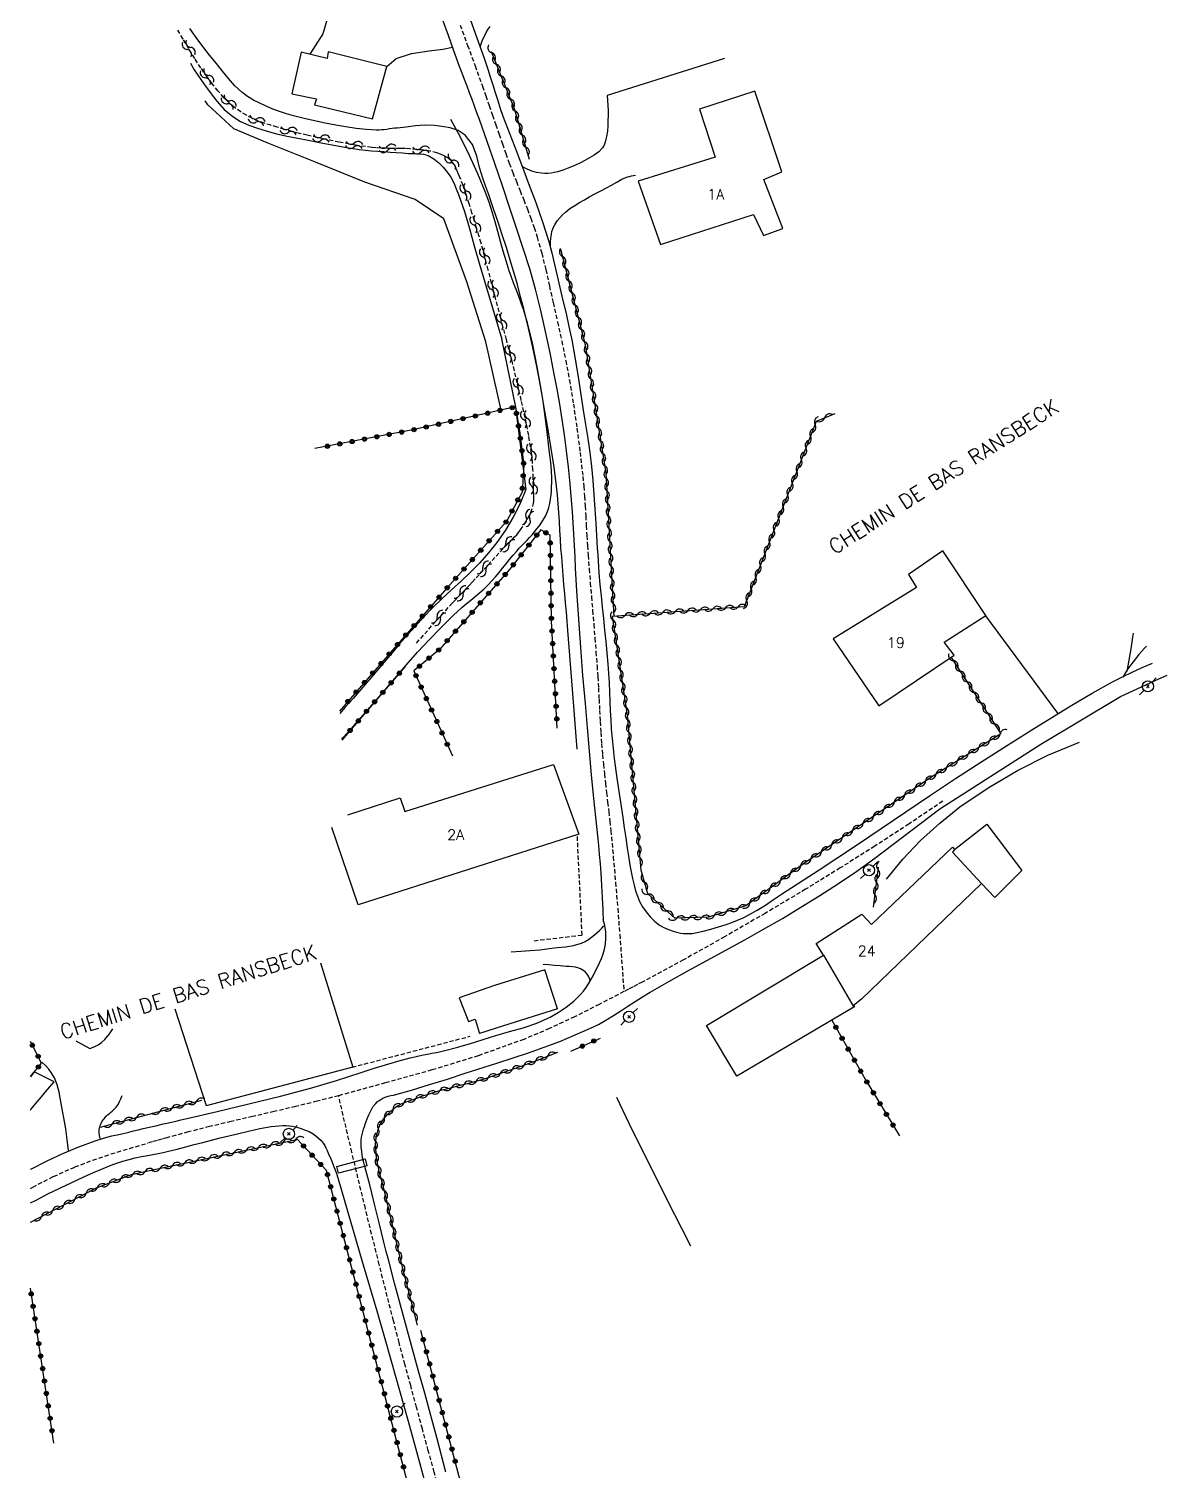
# Model space of a CAD drawing. Header units: millimetres. Extents: x 156000 to 157001, y 155000 to 156000.
# Drawn here: x 155999.8 to 156135.4, y 155183.7 to 155355.5 of the extents above; entities that cross this region are included whole.
import ezdxf
from ezdxf.enums import TextEntityAlignment as Align

# ---------------------------------------------------------------- set-up
doc = ezdxf.new("R2010")
doc.units = ezdxf.units.MM
doc.linetypes.add('DASHED', pattern=[0.75, 0.5, -0.25])
doc.layers.get('0').update_dxf_attribs({"linetype": 'CONTINUOUS'})
for name, color, linetype in [('W0001', 6, 'DASHED'), ('W0008', 7, 'CONTINUOUS'), ('W0017', 7, 'CONTINUOUS'), ('W0101', 7, 'CONTINUOUS'), ('W0104', 1, 'CONTINUOUS'), ('W0112', 1, 'DASHED'), ('W0120', 7, 'CONTINUOUS'), ('W0211', 2, 'CONTINUOUS'), ('W0214', 2, 'CONTINUOUS'), ('W0300', 7, 'CONTINUOUS'), ('W0310', 3, 'CONTINUOUS'), ('W0323', 7, 'CONTINUOUS'), ('W0330', 7, 'CONTINUOUS'), ('W0402', 7, 'CONTINUOUS'), ('W0473', 7, 'CONTINUOUS'), ('W0501', 5, 'DASHED'), ('W0510', 5, 'CONTINUOUS'), ('W0989', 7, 'CONTINUOUS'), ('W0991', 7, 'CONTINUOUS')]:
    doc.layers.add(name, color=color, linetype=linetype)
doc.styles.get("Standard").update_dxf_attribs({"font": 'romans.shx', "width": 0.85})

# ---------------------------------------------------------------- blocks, each defined once
blk = doc.blocks.new('T473')
for p, q in [((-0.166667, 0.166667), (0.166667, -0.166667)), ((-0.166667, -0.166667), (0.166667, 0.166667)), ((0.500001, 0.500001), (1.000002, 1.000002)), ((-1.000002, -1.000002), (-0.500001, -0.500001))]:
    blk.add_line(p, q)
blk.add_ellipse((0, 0), major_axis=(0.471405, 0.471405), ratio=1, start_param=5.4977871438, end_param=11.780972451)
blk = doc.blocks.new('t310o')
at = {"color": 0, "linetype": 'Continuous'}
for centre, start, end in [((-0.5, 0.38), 216.8699, 323.1304), ((0.5, -0.37), 36.8699, 143.1303)]:
    blk.add_arc(centre, 0.625, start, end, dxfattribs=at)
blk = doc.blocks.new('t323o')
at = {"color": 0, "linetype": 'Continuous'}
for radius in [0.25, 0.15]:
    blk.add_circle((0, 0), radius, dxfattribs=at)
blk = doc.blocks.new('t500o')
at = {"color": 0, "linetype": 'Continuous'}
for centre, start, end in [((-0.5, 0.625), 216.8699, 323.1301), ((0.5, -0.125), 36.8699, 143.1301), ((0.5, -0.625), 36.8699, 143.1301), ((-0.5, 0.125), 216.8699, 323.1301)]:
    blk.add_arc(centre, 0.625, start, end, dxfattribs=at)

msp = doc.modelspace()

# ---------------------------------------------------------------- linework, layer by layer
at = {"layer": 'W0001'}
for points in [[(156051.19, 155355.93), (156052.09, 155353.51), (156052.98, 155351.08), (156053.85, 155348.64), (156054.26, 155347.5), (156054.66, 155346.35), (156055.06, 155345.2), (156055.45, 155344.05), (156055.85, 155342.9), (156056.25, 155341.75), (156056.65, 155340.6), (156057.06, 155339.46), (156057.47, 155338.36), (156057.9, 155337.26), (156058.34, 155336.17), (156058.78, 155335.08), (156059.21, 155333.99), (156059.63, 155332.89), (156060.02, 155331.78), (156060.38, 155330.66), (156060.93, 155328.72), (156061.41, 155326.77), (156061.84, 155324.8), (156062.28, 155322.84), (156062.8, 155320.54), (156063.31, 155318.24), (156063.79, 155315.93), (156064.23, 155313.61), (156064.7, 155310.75), (156065.12, 155307.87), (156065.5, 155304.99), (156065.82, 155302.11), (156065.93, 155300.93), (156066.02, 155299.76), (156066.1, 155298.59), (156066.17, 155297.41), (156066.23, 155296.24), (156066.3, 155295.06), (156066.37, 155293.89), (156066.45, 155292.72), (156066.58, 155291.07), (156066.71, 155289.42), (156066.85, 155287.78), (156066.99, 155286.13), (156067.13, 155284.48), (156067.26, 155282.84), (156067.39, 155281.19), (156067.51, 155279.54), (156067.6, 155278.22), (156067.68, 155276.89), (156067.75, 155275.57), (156067.82, 155274.24), (156067.89, 155272.91), (156067.97, 155271.59), (156068.06, 155270.26), (156068.17, 155268.94), (156068.27, 155267.8), (156068.39, 155266.67), (156068.51, 155265.54), (156068.65, 155264.41), (156068.78, 155263.28), (156068.91, 155262.15), (156069.04, 155261.02), (156069.16, 155259.89), (156069.45, 155256.79), (156069.72, 155253.7), (156069.98, 155250.6), (156070.21, 155247.5), (156070.22, 155247.5), (156070.72, 155240.71)], [(156108.71, 155263.4), (156104.67, 155260.69), (156100.6, 155258.04), (156096.49, 155255.45), (156092.35, 155252.91), (156087.54, 155250.04), (156082.7, 155247.24), (156077.82, 155244.5), (156072.89, 155241.85), (156072.34, 155241.57), (156071.8, 155241.28), (156071.26, 155241), (156070.72, 155240.71)], [(156070.72, 155240.71), (156067.78, 155239.19), (156064.83, 155237.7), (156061.83, 155236.3), (156058.78, 155235.02), (156053.35, 155233.06), (156047.83, 155231.37), (156042.27, 155229.82), (156036.72, 155228.3)], [(156036.72, 155228.3), (156034.17, 155227.64), (156031.61, 155227.01), (156029.05, 155226.41), (156026.48, 155225.82), (156023.92, 155225.23), (156021.36, 155224.62), (156018.8, 155223.98), (156016.26, 155223.29), (156015.69, 155223.13), (156015.13, 155222.97), (156014.56, 155222.81), (156014, 155222.65)], [(156051.3, 155171), (156050.68, 155173.47), (156050.06, 155175.93), (156049.43, 155178.4), (156048.79, 155180.86), (156048.11, 155183.44), (156047.41, 155186.02), (156046.71, 155188.59), (156046.01, 155191.16), (156045.31, 155193.74), (156044.61, 155196.31), (156043.93, 155198.89), (156043.26, 155201.48), (156041.56, 155208.17), (156039.91, 155214.87), (156038.3, 155221.58), (156036.72, 155228.3)], [(156000, 155217.26), (156000.28, 155217.41), (156002.77, 155218.68), (156005.31, 155219.81), (156007.45, 155220.63), (156009.62, 155221.36), (156011.8, 155222.02), (156014, 155222.65)]]:
    msp.add_lwpolyline(points, dxfattribs=at)
at = {"layer": 'W0008'}
for points in [[(156052.21, 155357.17), (156053.05, 155354.86), (156053.88, 155352.54), (156054.19, 155351.61), (156054.5, 155350.68), (156054.8, 155349.74), (156055.09, 155348.81), (156055.38, 155347.87), (156055.68, 155346.93), (156055.98, 155346), (156056.3, 155345.07), (156056.57, 155344.35), (156056.84, 155343.63), (156057.12, 155342.91), (156057.4, 155342.19), (156057.68, 155341.48), (156057.96, 155340.76), (156058.24, 155340.04), (156058.51, 155339.32), (156059.36, 155337.04), (156060.21, 155334.76), (156061.03, 155332.46), (156061.76, 155330.14), (156062.14, 155328.77), (156062.46, 155327.4), (156062.77, 155326.02), (156063.08, 155324.64), (156063.45, 155323.09), (156063.82, 155321.53), (156064.17, 155319.98), (156064.5, 155318.42), (156064.88, 155316.32), (156065.23, 155314.22), (156065.56, 155312.11), (156065.88, 155310.01), (156066.14, 155308.33), (156066.4, 155306.66), (156066.64, 155304.98), (156066.85, 155303.3), (156067.01, 155301.62), (156067.14, 155299.93), (156067.25, 155298.24), (156067.36, 155296.56), (156067.41, 155295.81), (156067.46, 155295.07), (156067.5, 155294.32), (156067.54, 155293.57), (156067.59, 155292.83), (156067.63, 155292.08), (156067.68, 155291.33), (156067.74, 155290.59), (156067.86, 155289.23), (156067.99, 155287.88), (156068.13, 155286.52), (156068.27, 155285.17), (156068.42, 155283.81), (156068.56, 155282.46), (156068.69, 155281.1), (156068.8, 155279.75), (156068.88, 155278.64), (156068.94, 155277.53), (156068.99, 155276.42), (156069.03, 155275.31), (156069.08, 155274.2), (156069.14, 155273.09), (156069.21, 155271.98), (156069.31, 155270.87), (156069.57, 155268.51), (156069.89, 155266.16), (156070.24, 155263.82), (156070.58, 155261.47), (156070.75, 155260.25), (156070.93, 155259.03), (156071.11, 155257.81), (156071.31, 155256.6), (156071.44, 155255.79), (156071.57, 155254.99), (156071.72, 155254.19), (156071.92, 155253.4), (156072.11, 155252.74), (156072.33, 155252.08), (156072.59, 155251.44), (156072.92, 155250.83), (156073.35, 155250.21), (156073.83, 155249.64), (156074.36, 155249.11), (156074.95, 155248.65), (156075.47, 155248.34), (156076.01, 155248.1), (156076.57, 155247.9), (156077.14, 155247.75), (156077.49, 155247.68), (156077.83, 155247.64), (156078.18, 155247.62), (156078.53, 155247.62), (156078.71, 155247.63), (156078.89, 155247.65), (156079.06, 155247.68), (156079.24, 155247.71), (156080.16, 155247.92), (156081.08, 155248.15), (156081.99, 155248.42), (156082.88, 155248.71), (156083.58, 155248.96), (156084.26, 155249.23), (156084.94, 155249.52), (156085.6, 155249.85), (156086.61, 155250.41), (156087.58, 155251.03), (156088.54, 155251.68), (156089.5, 155252.31), (156093.96, 155255.23), (156098.41, 155258.17), (156102.83, 155261.14), (156107.24, 155264.14)], [(156068.27, 155249.01), (156068.23, 155250.46), (156068.18, 155251.92), (156068.1, 155253.37), (156068.01, 155254.82), (156067.92, 155255.94), (156067.82, 155257.05), (156067.71, 155258.16), (156067.59, 155259.27), (156067.48, 155260.38), (156067.36, 155261.5), (156067.24, 155262.61), (156067.13, 155263.72), (156066.87, 155266.55), (156066.61, 155269.38), (156066.36, 155272.21), (156066.12, 155275.04), (156065.84, 155278.4), (156065.59, 155281.75), (156065.34, 155285.11), (156065.11, 155288.47), (156065.03, 155289.82), (156064.95, 155291.18), (156064.89, 155292.53), (156064.82, 155293.89), (156064.75, 155295.25), (156064.68, 155296.6), (156064.59, 155297.96), (156064.49, 155299.31), (156064.31, 155301.26), (156064.11, 155303.21), (156063.89, 155305.16), (156063.63, 155307.1), (156063.37, 155308.91), (156063.07, 155310.72), (156062.75, 155312.52), (156062.42, 155314.31), (156061.92, 155316.85), (156061.39, 155319.39), (156060.83, 155321.92), (156060.19, 155324.44), (156059.49, 155326.88), (156058.72, 155329.3), (156057.92, 155331.71), (156057.12, 155334.11), (156056.24, 155336.76), (156055.34, 155339.41), (156054.43, 155342.05), (156053.5, 155344.68), (156053.21, 155345.47), (156052.92, 155346.26), (156052.63, 155347.05), (156052.33, 155347.84), (156052.03, 155348.63), (156051.73, 155349.42), (156051.44, 155350.21), (156051.14, 155351), (156050.47, 155352.84), (156049.8, 155354.69), (156049.15, 155356.53)], [(156107.24, 155264.14), (156110.24, 155266.13), (156113.25, 155268.08), (156116.28, 155270.02), (156119.33, 155271.92), (156121.71, 155273.4), (156124.08, 155274.86), (156126.49, 155276.29), (156128.93, 155277.64), (156130.1, 155278.24), (156131.28, 155278.81), (156132.48, 155279.34), (156133.69, 155279.85)], [(156129.87, 155275.87), (156134.44, 155278)], [(156134.44, 155278), (156135.44, 155278.45)], [(156120.39, 155270.22), (156129.87, 155275.87)], [(156108.35, 155262.48), (156120.39, 155270.22)], [(156100.62, 155256.6), (156108.35, 155262.48)], [(156043.27, 155228.37), (156045.41, 155228.98), (156047.55, 155229.62), (156049.68, 155230.29), (156051.8, 155230.98), (156055.57, 155232.2), (156059.35, 155233.43), (156063.09, 155234.77), (156066.74, 155236.34), (156067.67, 155236.81), (156068.57, 155237.32), (156069.46, 155237.85), (156070.33, 155238.41), (156071.2, 155238.98), (156072.07, 155239.54), (156072.94, 155240.09), (156073.83, 155240.63), (156076.06, 155241.91), (156078.32, 155243.17), (156080.58, 155244.41), (156082.84, 155245.65), (156085.11, 155246.89), (156087.36, 155248.15), (156089.6, 155249.43), (156091.81, 155250.76), (156094.05, 155252.16), (156096.27, 155253.6), (156098.46, 155255.08), (156100.62, 155256.6)], [(156014, 155224.51), (156014.56, 155224.64), (156015.12, 155224.77), (156015.68, 155224.9), (156016.24, 155225.03), (156016.81, 155225.15), (156017.37, 155225.28), (156017.93, 155225.42), (156018.49, 155225.55), (156022.26, 155226.44), (156026.03, 155227.33), (156029.79, 155228.26), (156033.54, 155229.24), (156035.01, 155229.67), (156036.48, 155230.12), (156037.94, 155230.58), (156039.4, 155231.06), (156040.86, 155231.53), (156042.32, 155231.99), (156043.79, 155232.42), (156045.27, 155232.82), (156045.79, 155232.95), (156046.3, 155233.06), (156046.82, 155233.16), (156047.33, 155233.26), (156047.85, 155233.36), (156048.37, 155233.46), (156048.89, 155233.57), (156049.4, 155233.69), (156050.93, 155234.09), (156052.44, 155234.53), (156053.96, 155234.99), (156055.46, 155235.46), (156057.09, 155235.94), (156058.73, 155236.41), (156060.35, 155236.95), (156061.91, 155237.66), (156062.9, 155238.22), (156063.84, 155238.86), (156064.73, 155239.57), (156065.55, 155240.36), (156065.91, 155240.76), (156066.22, 155241.19), (156066.5, 155241.64), (156066.77, 155242.11), (156067.04, 155242.61), (156067.31, 155243.11), (156067.57, 155243.62), (156067.82, 155244.14), (156068.04, 155244.67), (156068.24, 155245.22), (156068.39, 155245.78), (156068.51, 155246.35), (156068.58, 155247.09), (156068.56, 155247.84), (156068.45, 155248.58), (156068.26, 155249.3)], [(156049.5, 155183.43), (156048.41, 155187.57), (156047.7, 155190.2), (156046.99, 155192.83), (156046.26, 155195.46), (156045.54, 155198.08), (156044.81, 155200.71), (156044.09, 155203.34), (156043.39, 155205.97), (156042.7, 155208.6), (156042.41, 155209.73), (156042.12, 155210.86), (156041.84, 155211.99), (156041.56, 155213.13), (156041.29, 155214.26), (156041.01, 155215.39), (156040.73, 155216.53), (156040.45, 155217.66), (156040.34, 155218.1), (156040.21, 155218.55), (156040.09, 155218.99), (156039.96, 155219.43), (156039.84, 155219.88), (156039.73, 155220.33), (156039.63, 155220.78), (156039.55, 155221.23), (156039.48, 155221.68), (156039.43, 155222.14), (156039.41, 155222.59), (156039.43, 155223.05), (156039.47, 155223.37), (156039.53, 155223.69), (156039.6, 155224.01), (156039.69, 155224.32), (156039.79, 155224.62), (156039.89, 155224.93), (156040, 155225.23), (156040.12, 155225.53), (156040.33, 155226.01), (156040.56, 155226.49), (156040.82, 155226.96), (156041.15, 155227.38), (156041.33, 155227.57), (156041.54, 155227.73), (156041.76, 155227.87), (156041.98, 155227.99), (156042.29, 155228.12), (156042.61, 155228.23), (156042.94, 155228.31), (156043.27, 155228.37)], [(156000, 155219.53), (156000.14, 155219.6), (156002, 155220.52), (156003.87, 155221.4), (156005.78, 155222.2), (156007.72, 155222.93), (156008.71, 155223.24), (156009.72, 155223.5), (156010.72, 155223.73), (156011.73, 155223.97), (156012.3, 155224.11), (156012.86, 155224.24), (156013.43, 155224.38), (156014, 155224.51)], [(156014, 155221.19), (156014.61, 155221.3), (156015.23, 155221.42), (156015.84, 155221.55), (156016.45, 155221.69), (156017.48, 155221.94), (156018.51, 155222.2), (156019.53, 155222.47), (156020.55, 155222.74), (156021.57, 155223.01), (156022.6, 155223.28), (156023.63, 155223.53), (156024.66, 155223.76), (156026, 155224.07), (156027.34, 155224.38), (156028.7, 155224.63), (156030.08, 155224.75), (156030.46, 155224.75), (156030.84, 155224.72), (156031.22, 155224.66), (156031.59, 155224.58), (156032.14, 155224.43), (156032.68, 155224.25), (156033.2, 155224.03), (156033.7, 155223.75), (156034.03, 155223.52), (156034.34, 155223.25), (156034.63, 155222.97), (156034.89, 155222.65), (156035.07, 155222.37), (156035.22, 155222.07), (156035.36, 155221.77), (156035.49, 155221.46), (156035.82, 155220.7), (156036.13, 155219.94), (156036.42, 155219.16), (156036.69, 155218.38)], [(156000, 155215.52), (156000.68, 155215.87), (156002.1, 155216.59), (156003.52, 155217.29), (156004.95, 155217.97), (156006.39, 155218.63), (156007.53, 155219.14), (156008.68, 155219.63), (156009.84, 155220.09), (156011.02, 155220.49), (156011.76, 155220.7), (156012.5, 155220.88), (156013.25, 155221.04), (156014, 155221.19)], [(156036.69, 155218.38), (156037.4, 155215.92), (156038.12, 155213.46), (156038.83, 155211), (156039.55, 155208.53), (156040.4, 155205.6), (156041.26, 155202.67), (156042.11, 155199.74), (156042.95, 155196.8), (156043.98, 155193.16), (156045, 155189.52), (156046, 155185.88), (156046.98, 155182.23), (156047.71, 155179.43), (156048.41, 155176.62), (156049.1, 155173.81), (156049.8, 155171)]]:
    msp.add_lwpolyline(points, dxfattribs=at)
at = {"layer": 'W0017'}
for points in [[(156034.87, 155364.84), (156035.67, 155363.77), (156035.75, 155360.08), (156035.61, 155357.48), (156034.84, 155354.89), (156033.3, 155352.45)], [(156053.6, 155353.35), (156053.75, 155353.81), (156053.92, 155354.26), (156054.13, 155354.69), (156054.36, 155355.12), (156054.56, 155355.45), (156054.78, 155355.77)], [(156042.48, 155351), (156043.57, 155351.94), (156045.42, 155352.55), (156047.53, 155352.85), (156049.15, 155353.05), (156050.29, 155353.29)], [(156082.71, 155351.95), (156068.74, 155347.53)], [(156068.74, 155347.53), (156068.78, 155346.94), (156068.81, 155346.35), (156068.82, 155345.75), (156068.82, 155345.16), (156068.81, 155344.54), (156068.8, 155343.91), (156068.76, 155343.28), (156068.66, 155342.65), (156068.58, 155342.31), (156068.49, 155341.96), (156068.36, 155341.62), (156068.17, 155341.31), (156067.71, 155340.82), (156067.18, 155340.43), (156066.62, 155340.09), (156066.06, 155339.77), (156065.55, 155339.5), (156065.03, 155339.25), (156064.49, 155339.03), (156063.95, 155338.82), (156063.57, 155338.68), (156063.19, 155338.55), (156062.8, 155338.44), (156062.4, 155338.35), (156062.03, 155338.29), (156061.66, 155338.25), (156061.28, 155338.23), (156060.9, 155338.26), (156060.31, 155338.36), (156059.73, 155338.52), (156059.17, 155338.74), (156058.63, 155339.01)], [(156062.04, 155329.1), (156061.98, 155329.58), (156061.97, 155330.05), (156062, 155330.53), (156062.07, 155331), (156062.14, 155331.31), (156062.24, 155331.62), (156062.36, 155331.91), (156062.51, 155332.19), (156062.78, 155332.59), (156063.08, 155332.96), (156063.41, 155333.31), (156063.76, 155333.63), (156064.29, 155334.05), (156064.86, 155334.42), (156065.44, 155334.77), (156066.02, 155335.11), (156066.66, 155335.49), (156067.32, 155335.84), (156067.98, 155336.18), (156068.64, 155336.53), (156069.25, 155336.86), (156069.86, 155337.21), (156070.48, 155337.54), (156071.14, 155337.82), (156071.37, 155337.89), (156071.61, 155337.95), (156071.86, 155337.99), (156072.11, 155338.02)], [(156113.79, 155285.52), (156122.39, 155273.9)], [(156057.29, 155245.47), (156058.42, 155245.52), (156059.55, 155245.6), (156060.69, 155245.71), (156061.81, 155245.84), (156062.78, 155245.95), (156063.75, 155246.05), (156064.72, 155246.21), (156065.66, 155246.49), (156066.09, 155246.69), (156066.49, 155246.94), (156066.86, 155247.21), (156067.23, 155247.49), (156067.52, 155247.74), (156067.8, 155247.99), (156068.07, 155248.26), (156068.32, 155248.54)], [(156066.69, 155241.98), (156066.61, 155242.27), (156066.49, 155242.55), (156066.33, 155242.8), (156066.14, 155243.03), (156065.96, 155243.19), (156065.76, 155243.32), (156065.55, 155243.42), (156065.33, 155243.51), (156064.96, 155243.61), (156064.58, 155243.66), (156064.2, 155243.69), (156063.82, 155243.72), (156063.14, 155243.79), (156062.46, 155243.84), (156061.78, 155243.89), (156061.1, 155243.93)], [(156004.53, 155221.78), (156004.39, 155223.08), (156004.21, 155224.37), (156004, 155225.66), (156003.76, 155226.95), (156003.59, 155227.83), (156003.42, 155228.71), (156003.2, 155229.59), (156002.86, 155230.43), (156002.57, 155230.96), (156002.22, 155231.46), (156001.82, 155231.91), (156001.38, 155232.32)], [(156008.31, 155223.21), (156008.23, 155223.56), (156008.2, 155223.91), (156008.21, 155224.26), (156008.28, 155224.61), (156008.32, 155224.76), (156008.38, 155224.9), (156008.45, 155225.04), (156008.52, 155225.17), (156008.61, 155225.3), (156008.69, 155225.43), (156008.79, 155225.55), (156008.88, 155225.67), (156009.03, 155225.85), (156009.2, 155226.01), (156009.38, 155226.16), (156009.56, 155226.3), (156009.74, 155226.45), (156009.92, 155226.6), (156010.08, 155226.77), (156010.23, 155226.95), (156010.45, 155227.27), (156010.63, 155227.6), (156010.79, 155227.95), (156010.92, 155228.32)]]:
    msp.add_lwpolyline(points, dxfattribs=at)
at = {"layer": 'W0101'}
for points in [[(156079.71, 155345.91), (156081.59, 155340.18), (156072.41, 155337.3), (156075.08, 155329.75), (156086.15, 155333.36), (156087.33, 155330.83), (156089.64, 155331.67), (156087.38, 155337.52), (156087.39, 155337.52), (156089.53, 155338.45), (156086.3, 155348.06)], [(156095.65, 155282.78), (156101.1, 155274.78), (156110.08, 155280.8), (156108.86, 155282.37), (156113.83, 155285.54), (156108.71, 155293.26), (156104.61, 155290.42), (156105.57, 155288.88)]]:
    msp.add_lwpolyline(points, close=True, dxfattribs=at)
for points in [[(156037.82, 155261.77), (156044.05, 155263.83), (156044.6, 155262.2), (156062.32, 155267.78), (156065.34, 155259.47)], [(156110.12, 155257.65), (156113.97, 155260.66), (156118.13, 155255.13), (156114.89, 155251.92), (156113.3, 155253.6)], [(156065.34, 155259.47), (156039.05, 155251.04), (156035.93, 155260.28)], [(156094.49, 155245.04), (156094.51, 155245.05), (156093.62, 155246.44), (156099.06, 155249.95), (156100.21, 155248.71), (156109.87, 155257.91), (156110.12, 155257.65)], [(156113.3, 155253.6), (156099.01, 155239.8), (156098.07, 155239.05), (156098.2, 155238.91), (156098.11, 155238.86)], [(156094.49, 155245.04), (156098.11, 155238.86)]]:
    msp.add_lwpolyline(points, dxfattribs=at)
at = {"layer": 'W0104'}
msp.add_lwpolyline([(156042.48, 155351), (156035.5, 155352.72), (156035.35, 155351.94), (156032.27, 155352.7), (156031.16, 155347.73), (156034.1, 155347.14), (156033.87, 155346.4), (156040.78, 155344.76)], close=True, dxfattribs=at)
for points in [[(156110.12, 155257.65), (156109.88, 155257.35), (156113.3, 155253.6)], [(156034.57, 155244.13), (156038.42, 155231.72)], [(156080.55, 155236.67), (156094.49, 155245.04)], [(156062.79, 155238.65), (156061.29, 155243.3), (156055.31, 155241.44), (156051.1, 155239.95)], [(156051.1, 155239.95), (156052.21, 155237.14), (156053, 155237.44), (156053.5, 155235.73)], [(156021, 155227.11), (156017.24, 155238.62)], [(156062.79, 155238.65), (156056.36, 155236.64), (156053.5, 155235.73)], [(156098.11, 155238.86), (156084.18, 155230.64), (156080.55, 155236.67)], [(156038.42, 155231.72), (156020.96, 155227.11)]]:
    msp.add_lwpolyline(points, dxfattribs=at)
at = {"layer": 'W0112'}
for points in [[(156060.01, 155246.78), (156065.74, 155247.45), (156065.16, 155259.42)], [(156038.33, 155231.7), (156052.39, 155235.39)]]:
    msp.add_lwpolyline(points, dxfattribs=at)
at = {"layer": 'W0120'}
for points in [[(156005.43, 155234.86), (156007.09, 155233.94)], [(156002.84, 155229.94), (156000.45, 155231.16)]]:
    msp.add_lwpolyline(points, dxfattribs=at)
at = {"layer": 'W0211'}
msp.add_lwpolyline([(156132.98, 155281.9), (156132.78, 155281.71), (156132.05, 155280.88), (156131.37, 155280.03), (156130.73, 155279.13), (156130.15, 155278.2)], dxfattribs=at)
at = {"layer": 'W0214'}
msp.add_lwpolyline([(156131.4, 155283.44), (156131.32, 155282.95), (156131.11, 155281.58), (156130.88, 155280.22), (156130.64, 155278.86)], dxfattribs=at)
at = {"layer": 'W0300'}
for points in [[(156065.15, 155269.6), (156065.03, 155271.14), (156064.91, 155272.67), (156064.79, 155274.21), (156064.67, 155275.74), (156064.59, 155276.75), (156064.52, 155277.75), (156064.44, 155278.75), (156064.37, 155279.75), (156064.29, 155280.76), (156064.21, 155281.76), (156064.13, 155282.76), (156064.05, 155283.76), (156063.96, 155284.86), (156063.87, 155285.95), (156063.77, 155287.05), (156063.67, 155288.14), (156063.57, 155289.24), (156063.48, 155290.33), (156063.38, 155291.43), (156063.3, 155292.52), (156063.22, 155293.58), (156063.15, 155294.64), (156063.09, 155295.69), (156063.03, 155296.75), (156062.96, 155297.81), (156062.89, 155298.87), (156062.8, 155299.92), (156062.69, 155300.98), (156062.4, 155303.21), (156062.06, 155305.45), (156061.68, 155307.67), (156061.3, 155309.89), (156060.84, 155312.54), (156060.39, 155315.19), (156059.88, 155317.83), (156059.24, 155320.44), (156059.01, 155321.24), (156058.76, 155322.02), (156058.48, 155322.79), (156058.19, 155323.56), (156057.9, 155324.33), (156057.6, 155325.1), (156057.32, 155325.87), (156057.06, 155326.65), (156056.69, 155327.81), (156056.35, 155328.98), (156056.03, 155330.14), (156055.71, 155331.31), (156055.38, 155332.48), (156055.03, 155333.65), (156054.65, 155334.8), (156054.23, 155335.95), (156053.32, 155338.19), (156052.32, 155340.39), (156051.25, 155342.56), (156050.1, 155344.68)], [(156101.99, 155254.1), (156103.95, 155256.48), (156106.07, 155258.72), (156108.34, 155260.8), (156110.75, 155262.72), (156114.1, 155265.02), (156117.6, 155267.08), (156121.24, 155268.89), (156124.99, 155270.44)], [(156078.69, 155210.37), (156077.65, 155212.4), (156075.92, 155215.82), (156074.39, 155218.87), (156072.87, 155221.93), (156071.36, 155225), (156069.87, 155228.07)]]:
    msp.add_lwpolyline(points, dxfattribs=at)
at = {"layer": 'W0310'}
for points in [[(156059.48, 155339.92), (156057.7, 155345.94), (156054.93, 155352.74)], [(156069.55, 155285.41), (156068.59, 155302.54), (156066.14, 155317.8), (156063.2, 155329.18)], [(156069.36, 155285.47), (156085.07, 155286.63), (156093.66, 155308.71), (156095.9, 155309.63)], [(156072.76, 155255.18), (156071.13, 155273.68), (156069.36, 155285.48)], [(156109.7, 155280.55), (156115.63, 155271.45), (156107.27, 155266.23), (156092.11, 155255.93), (156085.25, 155250.94), (156080.75, 155249.58), (156076.79, 155249.47), (156073.55, 155252.36), (156072.76, 155255.19)], [(156100.44, 155250.76), (156101.05, 155255.54)], [(156046.13, 155200.97), (156045.16, 155204.65), (156044.22, 155208.34), (156043.33, 155212.04), (156042.49, 155215.76), (156042.06, 155217.43), (156041.6, 155219.12), (156041.24, 155220.85), (156041.13, 155222.61), (156041.15, 155222.91), (156041.18, 155223.21), (156041.23, 155223.51), (156041.3, 155223.81), (156041.38, 155224.1), (156041.48, 155224.38), (156041.6, 155224.66), (156041.73, 155224.93), (156042.08, 155225.5), (156042.5, 155226.03), (156042.97, 155226.5), (156043.49, 155226.92), (156044.11, 155227.29), (156044.79, 155227.58), (156045.47, 155227.82), (156046.15, 155228.06), (156046.73, 155228.27), (156047.32, 155228.46), (156047.91, 155228.65), (156048.5, 155228.83), (156049.21, 155229.03), (156049.93, 155229.22), (156050.65, 155229.41), (156051.37, 155229.59), (156052.09, 155229.77), (156052.81, 155229.96), (156053.53, 155230.16), (156054.24, 155230.37), (156056.42, 155231.09), (156058.58, 155231.85), (156060.72, 155232.66), (156062.85, 155233.51)], [(156014, 155226.07), (156020.41, 155227.79)], [(156008.3, 155224.54), (156014, 155226.07)], [(156014, 155219.33), (156017.04, 155220), (156031.75, 155223.1)], [(156000, 155213.21), (156007.89, 155217.32), (156012.06, 155218.9), (156014, 155219.33)]]:
    msp.add_lwpolyline(points, dxfattribs=at)
at = {"layer": 'W0323'}
for points in [[(156057.78, 155310.4), (156045.57, 155307.67), (156033.91, 155305.44)], [(156057.78, 155310.4), (156058.31, 155307.26), (156058.8, 155303.42), (156058.58, 155300.26), (156056.71, 155296.76), (156049.65, 155288.83), (156043.14, 155281.4), (156036.84, 155274.16)], [(156062.78, 155272.13), (156062.08, 155284.91), (156061.93, 155295.11), (156060.82, 155295.76), (156057.1, 155291.03), (156048.79, 155281.55), (156045.68, 155278.93), (156050.3, 155268.82)], [(156044.62, 155279.42), (156040.68, 155274.87), (156037.12, 155270.7)], [(156095.49, 155237.31), (156099.45, 155230.28), (156103.55, 155223.51)], [(156064.39, 155233.6), (156067.91, 155235.17)], [(156000, 155230.58), (156001.34, 155232.2), (156000, 155234.76)], [(156047.89, 155171), (156043.67, 155187.03), (156039.41, 155203.47), (156035.27, 155219.38), (156031.79, 155223.14)], [(156002.81, 155186.88), (156000, 155205.36)], [(156052.14, 155178.92), (156046.53, 155200.3)]]:
    msp.add_lwpolyline(points, dxfattribs=at)
at = {"layer": 'W0330'}
msp.add_lwpolyline([(156056.1, 155310.02), (156054.25, 155318.15), (156052.02, 155325.3), (156049.28, 155332.83), (156045.86, 155335.12), (156039.85, 155337.21), (156033.96, 155339.59), (156028.23, 155341.87), (156024.23, 155343.57), (156021.15, 155346.42), (156020.82, 155346.89)], dxfattribs=at)
at = {"layer": 'W0402'}
msp.add_lwpolyline([(156036.5, 155219.88), (156039.87, 155220.76), (156040.09, 155219.93), (156036.71, 155219.05)], close=True, dxfattribs=at)
at = {"layer": 'W0501'}
msp.add_lwpolyline([(156046.01, 155282.25), (156046.98, 155283.36), (156047.95, 155284.46), (156048.94, 155285.56), (156049.93, 155286.65), (156050.26, 155287.01), (156050.6, 155287.37), (156050.94, 155287.73), (156051.28, 155288.09), (156051.63, 155288.45), (156051.97, 155288.81), (156052.31, 155289.16), (156052.65, 155289.53), (156053.12, 155290.04), (156053.6, 155290.55), (156054.07, 155291.07), (156054.54, 155291.58), (156055.01, 155292.1), (156055.48, 155292.62), (156055.96, 155293.13), (156056.43, 155293.65), (156056.68, 155293.9), (156056.93, 155294.16), (156057.19, 155294.41), (156057.44, 155294.66), (156057.7, 155294.91), (156057.94, 155295.18), (156058.17, 155295.45), (156058.39, 155295.74), (156058.84, 155296.4), (156059.26, 155297.09), (156059.61, 155297.82), (156059.87, 155298.59), (156059.93, 155298.88), (156059.97, 155299.18), (156059.98, 155299.48), (156059.98, 155299.78), (156059.97, 155300.08), (156059.95, 155300.37), (156059.94, 155300.67), (156059.93, 155300.96), (156059.91, 155301.95), (156059.88, 155302.93), (156059.81, 155303.92), (156059.71, 155304.9), (156059.38, 155307.01), (156058.96, 155309.11), (156058.49, 155311.19), (156058.01, 155313.27), (156057.39, 155315.86), (156056.72, 155318.43), (156056.04, 155321), (156055.36, 155323.57), (156054.96, 155325.16), (156054.55, 155326.76), (156054.13, 155328.35), (156053.7, 155329.94), (156053.44, 155330.84), (156053.17, 155331.74), (156052.89, 155332.63), (156052.61, 155333.53), (156052.27, 155334.62), (156051.93, 155335.71), (156051.56, 155336.8), (156051.14, 155337.87), (156050.93, 155338.36), (156050.72, 155338.87), (156050.46, 155339.35), (156050.11, 155339.79), (156049.73, 155340.1), (156049.32, 155340.34), (156048.88, 155340.53), (156048.43, 155340.69), (156047.64, 155340.9), (156046.83, 155341.02), (156046.03, 155341.09), (156045.22, 155341.16), (156044.65, 155341.2), (156044.09, 155341.22), (156043.52, 155341.23), (156042.95, 155341.23), (156042.38, 155341.24), (156041.81, 155341.25), (156041.24, 155341.28), (156040.68, 155341.33), (156038.74, 155341.6), (156036.81, 155341.96), (156034.9, 155342.37), (156032.99, 155342.8), (156032.08, 155343.01), (156031.18, 155343.24), (156030.28, 155343.48), (156029.39, 155343.75), (156028.64, 155343.98), (156027.89, 155344.22), (156027.16, 155344.48), (156026.44, 155344.81), (156025.75, 155345.18), (156025.08, 155345.59), (156024.43, 155346.04), (156023.82, 155346.54), (156023.07, 155347.27), (156022.37, 155348.06), (156021.72, 155348.88), (156021.09, 155349.71), (156020.32, 155350.81), (156019.59, 155351.95), (156018.89, 155353.1), (156018.2, 155354.26), (156017.5, 155355.42)], dxfattribs=at)
at = {"layer": 'W0510'}
for points in [[(156044.79, 155279.62), (156046.14, 155281.16), (156047.52, 155282.66), (156048.95, 155284.13), (156050.4, 155285.57), (156050.9, 155286.04), (156051.42, 155286.49), (156051.94, 155286.93), (156052.47, 155287.36), (156052.99, 155287.8), (156053.51, 155288.24), (156054.02, 155288.7), (156054.51, 155289.18), (156054.97, 155289.66), (156055.41, 155290.16), (156055.84, 155290.67), (156056.26, 155291.18), (156056.68, 155291.7), (156057.09, 155292.22), (156057.52, 155292.73), (156057.95, 155293.23), (156058.25, 155293.56), (156058.55, 155293.89), (156058.86, 155294.21), (156059.18, 155294.53), (156059.48, 155294.85), (156059.79, 155295.18), (156060.08, 155295.52), (156060.36, 155295.87), (156060.72, 155296.35), (156061.07, 155296.85), (156061.38, 155297.37), (156061.63, 155297.94), (156061.78, 155298.42), (156061.89, 155298.9), (156061.97, 155299.4), (156062.03, 155299.89), (156062.07, 155300.39), (156062.09, 155300.88), (156062.11, 155301.38), (156062.12, 155301.87), (156062.1, 155302.81), (156062.01, 155303.75), (156061.9, 155304.68), (156061.78, 155305.6), (156061.57, 155307.43), (156061.34, 155309.26), (156061.08, 155311.09), (156060.78, 155312.91), (156060.34, 155315.22), (156059.86, 155317.51), (156059.33, 155319.8), (156058.78, 155322.09), (156058.41, 155323.55), (156058.02, 155325.01), (156057.61, 155326.46), (156057.18, 155327.91), (156056.72, 155329.42), (156056.23, 155330.93), (156055.73, 155332.43), (156055.22, 155333.92), (156054.9, 155334.87), (156054.58, 155335.81), (156054.24, 155336.75), (156053.9, 155337.68), (156053.52, 155338.95), (156053.2, 155340.31), (156052.68, 155341.67), (156051.82, 155342.81), (156050.96, 155343.37), (156050, 155343.69), (156049.03, 155343.84), (156048.09, 155343.94), (156046.98, 155343.99), (156045.88, 155343.9), (156044.78, 155343.76), (156043.7, 155343.65), (156043.39, 155343.62), (156043.09, 155343.58), (156042.78, 155343.54), (156042.47, 155343.49), (156042.17, 155343.45), (156041.86, 155343.42), (156041.55, 155343.4), (156041.24, 155343.4), (156040.02, 155343.46), (156038.8, 155343.61), (156037.6, 155343.8), (156036.39, 155344.01), (156035.13, 155344.24), (156033.87, 155344.5), (156032.61, 155344.79), (156031.37, 155345.12), (156030.53, 155345.36), (156029.7, 155345.62), (156028.88, 155345.91), (156028.08, 155346.25), (156027.33, 155346.6), (156026.59, 155346.99), (156025.88, 155347.41), (156025.21, 155347.91), (156024.37, 155348.69), (156023.61, 155349.55), (156022.9, 155350.45), (156022.19, 155351.34), (156021.36, 155352.35), (156020.55, 155353.38), (156019.76, 155354.43), (156019.01, 155355.5)], [(156019.07, 155351.38), (156019.53, 155350.61), (156020.66, 155348.94), (156021.42, 155347.89), (156022.22, 155346.85), (156023.1, 155345.87), (156024.11, 155345.02), (156025.04, 155344.45), (156026.04, 155344.01), (156027.07, 155343.65), (156028.1, 155343.32), (156029.33, 155342.97), (156030.59, 155342.7), (156031.85, 155342.46), (156033.11, 155342.21), (156034.63, 155341.9), (156036.14, 155341.6), (156037.66, 155341.32), (156039.19, 155341.1), (156039.92, 155341.01), (156040.66, 155340.94), (156041.39, 155340.88), (156042.13, 155340.84), (156042.86, 155340.79), (156043.59, 155340.75), (156044.33, 155340.69), (156045.06, 155340.63), (156045.64, 155340.6), (156046.23, 155340.59), (156046.83, 155340.54), (156047.41, 155340.37), (156048.08, 155340), (156048.67, 155339.52), (156049.2, 155338.98), (156049.67, 155338.41), (156050.09, 155337.78), (156050.44, 155337.11), (156050.73, 155336.42), (156051.01, 155335.73), (156051.72, 155333.72), (156052.33, 155331.67), (156052.89, 155329.61), (156053.47, 155327.56), (156054.15, 155325.29), (156054.82, 155323.03), (156055.49, 155320.76), (156056.16, 155318.5)], [(156056.15, 155318.52), (156057.78, 155310.39)], [(156057.78, 155310.39), (156059.04, 155300.58)], [(156059.04, 155300.58), (156058.36, 155298.9), (156057.54, 155297.28), (156056.6, 155295.73), (156055.57, 155294.24), (156054.6, 155293.01), (156053.56, 155291.84), (156052.45, 155290.73), (156051.31, 155289.65), (156050.17, 155288.6), (156049.02, 155287.55), (156047.9, 155286.47), (156046.82, 155285.34), (156045.87, 155284.29), (156044.92, 155283.23), (156043.99, 155282.15), (156043.07, 155281.07), (156042.15, 155279.98), (156041.24, 155278.9), (156040.32, 155277.82), (156039.39, 155276.74), (156038.45, 155275.67), (156037.52, 155274.6), (156036.87, 155273.86)], [(156037.11, 155270.82), (156037.27, 155271), (156038.26, 155272.09), (156039.92, 155273.97), (156041.57, 155275.86), (156043.2, 155277.76), (156044.83, 155279.67)], [(156007.09, 155233.94), (156007.59, 155234.12), (156008.06, 155234.36), (156008.49, 155234.66), (156008.89, 155235.02), (156009.43, 155235.66), (156009.84, 155236.27)], [(156000.45, 155231.16), (156000, 155230.57)], [(156000, 155226.58), (156000.05, 155226.64), (156000.43, 155227.11), (156000.81, 155227.57), (156001.31, 155228.17), (156001.82, 155228.76), (156002.32, 155229.35), (156002.83, 155229.94)]]:
    msp.add_lwpolyline(points, dxfattribs=at)

# ---------------------------------------------------------------- block references
at = {"layer": 'W0310'}
for p, rotation in [((156054.97, 155352.63), 112.1639352066074), ((156055.54, 155351.24), 112.1639352066074), ((156056.11, 155349.85), 112.1639352066074), ((156056.67, 155348.46), 112.1639352066074), ((156057.24, 155347.08), 112.1639352066074), ((156057.78, 155345.68), 106.4369347818993), ((156058.2, 155344.24), 106.4369347818993), ((156058.63, 155342.8), 106.4369347818993), ((156059.05, 155341.36), 106.4369347818993), ((156063.42, 155328.34), 104.4736434306935), ((156063.8, 155326.89), 104.4736434306935), ((156064.17, 155325.44), 104.4736434306935), ((156064.55, 155323.99), 104.4736434306935), ((156064.92, 155322.53), 104.4736434306935), ((156065.3, 155321.08), 104.4736434306935), ((156065.67, 155319.63), 104.4736434306935), ((156066.05, 155318.18), 104.4736434306935), ((156066.32, 155316.7), 99.09540213366947), ((156066.56, 155315.22), 99.09540213366947), ((156066.79, 155313.74), 99.09540213366947), ((156067.03, 155312.26), 99.09540213366947), ((156067.27, 155310.78), 99.09540213366947), ((156067.5, 155309.3), 99.09540213366947), ((156067.74, 155307.82), 99.09540213366947), ((156093.5, 155308.29), 68.74749057461632), ((156094.63, 155309.11), 22.42116547516626), ((156067.98, 155306.34), 99.09540213366947), ((156092.95, 155306.89), 68.74749057461632), ((156068.22, 155304.85), 99.09540213366947), ((156092.41, 155305.5), 68.74749057461632), ((156068.45, 155303.37), 99.09540213366947), ((156091.32, 155302.7), 68.74749057461632), ((156091.86, 155304.1), 68.74749057461632), ((156068.62, 155301.88), 93.22114125775555), ((156090.78, 155301.3), 68.74749057461632), ((156068.71, 155300.39), 93.22114125775555), ((156090.23, 155299.9), 68.74749057461632), ((156068.79, 155298.89), 93.22114125775555), ((156068.88, 155297.39), 93.22114125775555), ((156089.69, 155298.51), 68.74749057461632), ((156068.96, 155295.89), 93.22114125775555), ((156088.6, 155295.71), 68.74749057461632), ((156089.15, 155297.11), 68.74749057461632), ((156069.04, 155294.4), 93.22114125775555), ((156088.06, 155294.31), 68.74749057461632), ((156069.13, 155292.9), 93.22114125775555), ((156087.51, 155292.91), 68.74749057461632), ((156069.21, 155291.4), 93.22114125775555), ((156086.97, 155291.52), 68.74749057461632), ((156069.3, 155289.9), 93.22114125775555), ((156086.43, 155290.12), 68.74749057461632), ((156069.38, 155288.41), 93.22114125775555), ((156085.34, 155287.32), 68.74749057461632), ((156085.88, 155288.72), 68.74749057461632), ((156069.47, 155286.91), 93.22114125775555), ((156076.84, 155286.02), 4.232500150985446), ((156078.33, 155286.13), 4.232500150985446), ((156079.83, 155286.24), 4.232500150985446), ((156081.32, 155286.35), 4.232500150985446), ((156082.82, 155286.46), 4.232500150985446), ((156084.32, 155286.58), 4.232500150985446), ((156069.43, 155284.98), 98.55333029618062), ((156070.85, 155285.58), 4.232500150985446), ((156072.35, 155285.69), 4.232500150985446), ((156073.84, 155285.8), 4.232500150985446), ((156075.34, 155285.91), 4.232500150985446), ((156069.65, 155283.49), 98.55333029618062), ((156069.88, 155282.01), 98.55333029618062), ((156070.1, 155280.53), 98.55333029618062), ((156070.32, 155279.04), 98.55333029618062), ((156109.96, 155280.15), 303.1019289603111), ((156110.78, 155278.9), 303.1019289603111), ((156070.55, 155277.56), 98.55333029618062), ((156111.6, 155277.64), 303.1019289603111), ((156070.77, 155276.08), 98.55333029618062), ((156112.42, 155276.38), 303.1019289603111), ((156113.23, 155275.13), 303.1019289603111), ((156070.99, 155274.59), 98.55333029618062), ((156114.05, 155273.87), 303.1019289603111), ((156071.18, 155273.11), 95.04199935577718), ((156071.31, 155271.61), 95.04199935577718), ((156114.87, 155272.61), 303.1019289603111), ((156071.44, 155270.12), 95.04199935577718), ((156114.26, 155270.6), 212.0047669321957), ((156115.53, 155271.39), 212.0047669321957), ((156071.58, 155268.62), 95.04199935577718), ((156111.72, 155269.01), 212.0047669321957), ((156112.99, 155269.8), 212.0047669321957), ((156071.71, 155267.13), 95.04199935577718), ((156109.17, 155267.42), 212.0047669321957), ((156110.45, 155268.21), 212.0047669321957), ((156071.84, 155265.64), 95.04199935577718), ((156105.4, 155264.96), 214.1755839678032), ((156106.65, 155265.8), 214.1755839678032), ((156107.9, 155266.62), 212.0047669321957), ((156071.97, 155264.14), 95.04199935577718), ((156102.92, 155263.28), 214.1755839678032), ((156104.16, 155264.12), 214.1755839678032), ((156072.1, 155262.65), 95.04199935577718), ((156100.44, 155261.59), 214.1755839678032), ((156101.68, 155262.43), 214.1755839678032), ((156072.23, 155261.15), 95.04199935577718), ((156072.37, 155259.66), 95.04199935577718), ((156097.96, 155259.91), 214.1755839678032), ((156099.2, 155260.75), 214.1755839678032), ((156072.5, 155258.16), 95.04199935577718), ((156095.48, 155258.22), 214.1755839678032), ((156096.72, 155259.06), 214.1755839678032), ((156072.63, 155256.67), 95.04199935577718), ((156092.99, 155256.54), 214.1755839678032), ((156094.24, 155257.38), 214.1755839678032), ((156090.55, 155254.8), 216.0799870305627), ((156091.76, 155255.68), 216.0799870305627), ((156101.01, 155255.22), 82.77169495108217), ((156073.16, 155253.75), 105.4991178379114), ((156088.13, 155253.03), 216.0799870305627), ((156089.34, 155253.91), 216.0799870305627), ((156100.82, 155253.73), 82.77169495108217), ((156073.59, 155252.32), 138.3905801228035), ((156074.71, 155251.32), 138.3905801228035), ((156085.7, 155251.26), 216.0799870305627), ((156086.91, 155252.15), 216.0799870305627), ((156100.63, 155252.25), 82.77169495108217), ((156075.83, 155250.33), 138.3905801228035), ((156081.48, 155249.8), 196.7798634716603), ((156082.91, 155250.23), 196.7798634716603), ((156084.35, 155250.66), 196.7798634716603), ((156077.01, 155249.48), 181.5481576988187), ((156078.51, 155249.52), 181.5481576988187), ((156080.01, 155249.56), 181.5481576988187), ((156061.62, 155233.02), 21.89389384429438), ((156055.99, 155230.95), 18.1791434908073), ((156057.41, 155231.44), 19.41739464384051), ((156058.82, 155231.94), 20.65564476079693), ((156060.22, 155232.47), 20.65564476079693), ((156050.22, 155229.3), 14.33294192824049), ((156051.68, 155229.66), 14.1485931838954), ((156053.13, 155230.05), 15.59550453440085), ((156054.56, 155230.48), 18.1791434908073), ((156019.8, 155227.63), 15.01060902528346), ((156044.51, 155227.46), 22.97251582153632), ((156045.92, 155227.98), 19.51979483119753), ((156047.34, 155228.47), 17.40644419031232), ((156048.78, 155228.9), 16.01692954803949), ((156012.64, 155225.71), 15.01060902540092), ((156015.45, 155226.46), 15.01060902528346), ((156016.9, 155226.85), 15.01060902528346), ((156018.35, 155227.24), 15.01060902528346), ((156042.19, 155225.64), 51.55725658134203), ((156043.23, 155226.71), 38.83092846159654), ((156009.75, 155224.93), 15.01060902540092), ((156011.19, 155225.32), 15.01060902540092), ((156041.46, 155224.33), 70.74035571250442), ((156028.67, 155222.45), 11.87668071751118), ((156030.14, 155222.76), 11.87668071751118), ((156031.61, 155223.07), 11.87668071751118), ((156041.15, 155222.87), 86.86186863644602), ((156019.86, 155220.6), 11.87668071751118), ((156021.33, 155220.91), 11.87668071751118), ((156022.8, 155221.22), 11.87668071751118), ((156024.27, 155221.52), 11.87668071751118), ((156025.74, 155221.83), 11.87668071751118), ((156027.2, 155222.14), 11.87668071751118), ((156041.21, 155221.37), 93.48256865777947), ((156012.2, 155218.93), 12.48617239677124), ((156013.67, 155219.26), 12.48617239677124), ((156015.46, 155219.65), 12.48617239647335), ((156016.93, 155219.98), 12.48617239647335), ((156018.4, 155220.29), 11.87668071751118), ((156041.44, 155219.89), 101.7584029710264), ((156041.79, 155218.43), 105.3654364140097), ((156007.99, 155217.36), 20.76065064187106), ((156009.39, 155217.89), 20.76065064187106), ((156010.79, 155218.42), 20.76065064187106), ((156042.18, 155216.98), 104.1636346250534), ((156003.99, 155215.29), 27.50082468051057), ((156005.32, 155215.98), 27.50082468051057), ((156006.65, 155216.68), 27.50082468051057), ((156042.54, 155215.53), 102.8468924042398), ((156001.33, 155213.9), 27.50082468051057), ((156002.66, 155214.6), 27.50082468051057), ((156042.87, 155214.07), 102.8468924042398), ((156043.21, 155212.6), 102.8468924042398), ((156043.55, 155211.14), 103.5157059799564), ((156043.9, 155209.69), 103.5157059799564), ((156044.25, 155208.23), 104.1845249340897), ((156044.62, 155206.77), 104.1845249340897), ((156044.99, 155205.32), 104.1845249340897), ((156045.36, 155203.87), 104.8533492652495), ((156045.75, 155202.42), 104.8533492652495)]:
    msp.add_blockref('t310o', p, dxfattribs=dict(at, rotation=rotation))
at = {"layer": 'W0323'}
for p, rotation in [((156057.41, 155310.32), 192.6182546470837), ((156050.09, 155308.68), 192.6182546470837), ((156051.55, 155309.01), 192.6182546470837), ((156053.02, 155309.33), 192.6182546470837), ((156054.48, 155309.66), 192.6182546470837), ((156055.95, 155309.99), 192.6182546470837), ((156057.91, 155309.63), 279.6041139075775), ((156041.28, 155306.85), 190.8181133322029), ((156042.75, 155307.13), 190.8181133322029), ((156044.23, 155307.41), 190.8181133322029), ((156045.7, 155307.7), 192.6182546470837), ((156047.16, 155308.02), 192.6182546470837), ((156048.63, 155308.35), 192.6182546470837), ((156058.16, 155308.15), 279.6041139075775), ((156058.38, 155306.67), 277.3452777511023), ((156035.39, 155305.72), 190.8181133322029), ((156036.86, 155306), 190.8181133322029), ((156038.33, 155306.28), 190.8181133322029), ((156039.81, 155306.57), 190.8181133322029), ((156058.58, 155305.18), 277.3452777511023), ((156058.77, 155303.7), 277.3452777511023), ((156058.72, 155302.2), 265.8446316462313), ((156058.61, 155300.71), 265.8446316462313), ((156058.08, 155299.33), 242.0531950228156), ((156056.66, 155296.69), 228.2790854515262), ((156057.38, 155298), 242.0531950228156), ((156055.66, 155295.57), 228.2790854515262), ((156060.33, 155295.13), 231.7695714700023), ((156061.42, 155295.41), 149.6567511166908), ((156053.66, 155293.33), 228.2790854515262), ((156054.66, 155294.45), 228.2790854515262), ((156059.4, 155293.95), 231.7695714700023), ((156061.94, 155294.2), 90.8369082337776), ((156052.66, 155292.21), 228.2790854515262), ((156057.54, 155291.59), 231.7695714700023), ((156058.47, 155292.77), 231.7695714700023), ((156061.97, 155292.7), 90.8369082337776), ((156050.67, 155289.97), 228.2790854515262), ((156051.67, 155291.09), 228.2790854515262), ((156056.58, 155290.44), 228.748625749162), ((156061.99, 155291.2), 90.8369082337776), ((156062.01, 155289.7), 90.8369082337776), ((156048.68, 155287.73), 228.7840659059273), ((156049.67, 155288.85), 228.2790854515262), ((156054.6, 155288.18), 228.748625749162), ((156055.59, 155289.31), 228.748625749162), ((156062.03, 155288.2), 90.8369082337776), ((156047.69, 155286.6), 228.7840659059273), ((156053.61, 155287.06), 228.748625749162), ((156062.05, 155286.7), 90.8369082337776), ((156045.72, 155284.34), 228.7840659059273), ((156046.7, 155285.47), 228.7840659059273), ((156051.64, 155284.8), 228.748625749162), ((156052.63, 155285.93), 228.748625749162), ((156062.08, 155285.2), 90.8369082337776), ((156044.73, 155283.21), 228.7840659059273), ((156049.66, 155282.55), 228.748625749162), ((156050.65, 155283.67), 228.748625749162), ((156062.15, 155283.7), 93.12643817714392), ((156042.75, 155280.95), 228.980636622349), ((156043.74, 155282.08), 228.7840659059273), ((156048.65, 155281.44), 220.1825827756428), ((156062.23, 155282.2), 93.12643817714392), ((156041.77, 155279.82), 228.980636622349), ((156046.36, 155279.5), 220.1825827756428), ((156047.5, 155280.47), 220.1825827756428), ((156062.31, 155280.71), 93.12643817714392), ((156062.39, 155279.21), 93.12643817714392), ((156039.8, 155277.56), 228.980636622349), ((156040.78, 155278.69), 228.980636622349), ((156042.98, 155277.53), 229.1129303745372), ((156043.96, 155278.66), 229.1129303745372), ((156045.94, 155278.37), 294.5198895183796), ((156062.47, 155277.71), 93.12643817714392), ((156038.81, 155276.43), 228.980636622349), ((156042, 155276.39), 229.1129303745372), ((156046.56, 155277.01), 294.5198895183796), ((156062.56, 155276.21), 93.12643817714392), ((156037.83, 155275.3), 228.980636622349), ((156040.04, 155274.12), 229.5015741962553), ((156041.02, 155275.26), 229.1129303745372), ((156047.18, 155275.64), 294.5198895183796), ((156047.8, 155274.28), 294.5198895183796), ((156062.64, 155274.71), 93.12643817714392), ((156039.07, 155272.98), 229.5015741962553), ((156048.43, 155272.91), 294.5198895183796), ((156062.72, 155273.22), 93.12643817714392), ((156038.09, 155271.84), 229.5015741962553), ((156049.05, 155271.55), 294.5198895183796), ((156049.67, 155270.18), 294.5198895183796), ((156095.97, 155236.46), 299.3589145515496), ((156067.13, 155234.82), 24.15863429065879), ((156096.71, 155235.15), 299.3589145515496), ((156000.23, 155234.32), 117.692948166208), ((156000.93, 155232.99), 117.692948166208), ((156065.76, 155234.21), 24.15863429065879), ((156097.44, 155233.84), 299.3589145515496), ((156000.96, 155231.73), 50.33122229476002), ((156098.18, 155232.54), 299.3589145515496), ((156098.92, 155231.23), 299.3589145515496), ((156099.66, 155229.93), 301.1822148851167), ((156100.44, 155228.65), 301.1822148851167), ((156101.22, 155227.36), 301.1822148851167), ((156101.99, 155226.08), 301.1822148851167), ((156102.77, 155224.8), 301.1822148851167), ((156032.55, 155222.31), 132.8122717986147), ((156033.57, 155221.21), 132.8122717986147), ((156034.59, 155220.11), 132.8122717986147), ((156035.4, 155218.9), 104.5774556575778), ((156035.78, 155217.45), 104.5774556575778), ((156036.15, 155215.99), 104.5774556575778), ((156036.53, 155214.54), 104.5774556575778), ((156036.91, 155213.09), 104.5774556575778), ((156037.29, 155211.64), 104.5774556575778), ((156037.66, 155210.19), 104.5774556575778), ((156038.04, 155208.74), 104.5774556575778), ((156038.42, 155207.28), 104.5774556575778), ((156038.8, 155205.83), 104.5774556575778), ((156000.1, 155204.68), 98.64070826227301), ((156039.17, 155204.38), 104.5774556575778), ((156000.33, 155203.19), 98.64070826227301), ((156039.55, 155202.93), 104.5434028226824), ((156000.55, 155201.71), 98.64070826227301), ((156000.78, 155200.23), 98.64070826227301), ((156039.93, 155201.48), 104.5434028226824), ((156001.01, 155198.74), 98.64070826227301), ((156040.3, 155200.02), 104.5434028226824), ((156040.68, 155198.57), 104.5434028226824), ((156046.81, 155199.24), 104.6920981529894), ((156001.23, 155197.26), 98.64070826227301), ((156041.06, 155197.12), 104.5434028226824), ((156047.19, 155197.78), 104.6920981529894), ((156001.46, 155195.78), 98.64070826227301), ((156041.43, 155195.67), 104.5434028226824), ((156047.57, 155196.33), 104.6920981529894), ((156001.68, 155194.29), 98.64070826227301), ((156041.81, 155194.22), 104.5434028226824), ((156047.95, 155194.88), 104.6920981529894), ((156048.33, 155193.43), 104.6920981529894), ((156001.91, 155192.81), 98.64070826227301), ((156042.19, 155192.77), 104.5434028226824), ((156048.71, 155191.98), 104.6920981529894), ((156002.13, 155191.33), 98.64070826227301), ((156002.36, 155189.85), 98.64070826227301), ((156042.56, 155191.31), 104.5434028226824), ((156042.94, 155189.86), 104.5434028226824), ((156049.09, 155190.53), 104.6920981529894), ((156002.58, 155188.36), 98.64070826227301), ((156043.32, 155188.41), 104.5434028226824), ((156049.47, 155189.08), 104.6920981529894), ((156043.69, 155186.96), 104.7346555401421), ((156049.85, 155187.63), 104.6920981529894), ((156044.08, 155185.51), 104.7346555401421), ((156050.23, 155186.18), 104.6920981529894), ((156050.61, 155184.73), 104.6920981529894), ((156044.46, 155184.06), 104.7346555401421)]:
    msp.add_blockref('t323o', p, dxfattribs=dict(at, rotation=rotation))
at = {"layer": 'W0473'}
for p in [(156133.14, 155277.1), (156099.92, 155255.18), (156071.33, 155237.71), (156030.8, 155223.75), (156043.67, 155190.65)]:
    msp.add_blockref('T473', p, dxfattribs=at)
at = {"layer": 'W0501'}
for p, rotation in [((156018.87, 155353.14), 120.9724812783242), ((156021.05, 155349.78), 125.1289725073327), ((156023.63, 155346.73), 136.0063542453659), ((156026.97, 155344.57), 155.7741561923006), ((156030.77, 155343.35), 164.8217532410807), ((156034.66, 155342.42), 167.3056067455475), ((156038.58, 155341.63), 169.4675975014877), ((156042.56, 155341.23), 179.6582500596598), ((156046.55, 155341.04), 174.7524568196711), ((156050.21, 155339.66), 128.8677037116282), ((156051.83, 155336.02), 108.5757149945039), ((156053.02, 155332.2), 107.1535051696524), ((156054.13, 155328.36), 105.3365841892132), ((156055.13, 155324.49), 104.4175800969897), ((156056.14, 155320.62), 104.893195083075), ((156057.16, 155316.75), 104.4913124734344), ((156058.11, 155312.86), 103.0155324650293), ((156058.99, 155308.96), 101.3124666566118), ((156059.69, 155305.02), 98.81812538105608), ((156059.93, 155301.03), 91.15778352312107), ((156059.29, 155297.16), 64.04898599180484), ((156056.82, 155294.04), 44.98519895017325), ((156054.1, 155291.1), 47.57744136120182), ((156051.37, 155288.18), 46.272900885021), ((156048.66, 155285.25), 48.10958621859451)]:
    msp.add_blockref('t500o', p, dxfattribs=dict(at, rotation=rotation))

# ---------------------------------------------------------------- texts
at = {"layer": 'W0989'}
for rotation, p in [(32.6261, (156095.82, 155292.77)), (17.6474, (156003.85, 155235))]:
    msp.add_text('CHEMIN DE BAS RANSBECK', height=1.75, rotation=rotation, dxfattribs=at).set_placement(p)
at = {"layer": 'W0991'}
for s, p in [('1A', (156081.66, 155335.76)), ('19', (156103.12, 155282.31)), ('2A', (156050.68, 155259.41)), ('24', (156099.64, 155245.56))]:
    msp.add_text(s, height=1.25, dxfattribs=at).set_placement(p, align=Align.MIDDLE_CENTER)

doc.saveas('drawing.dxf')
